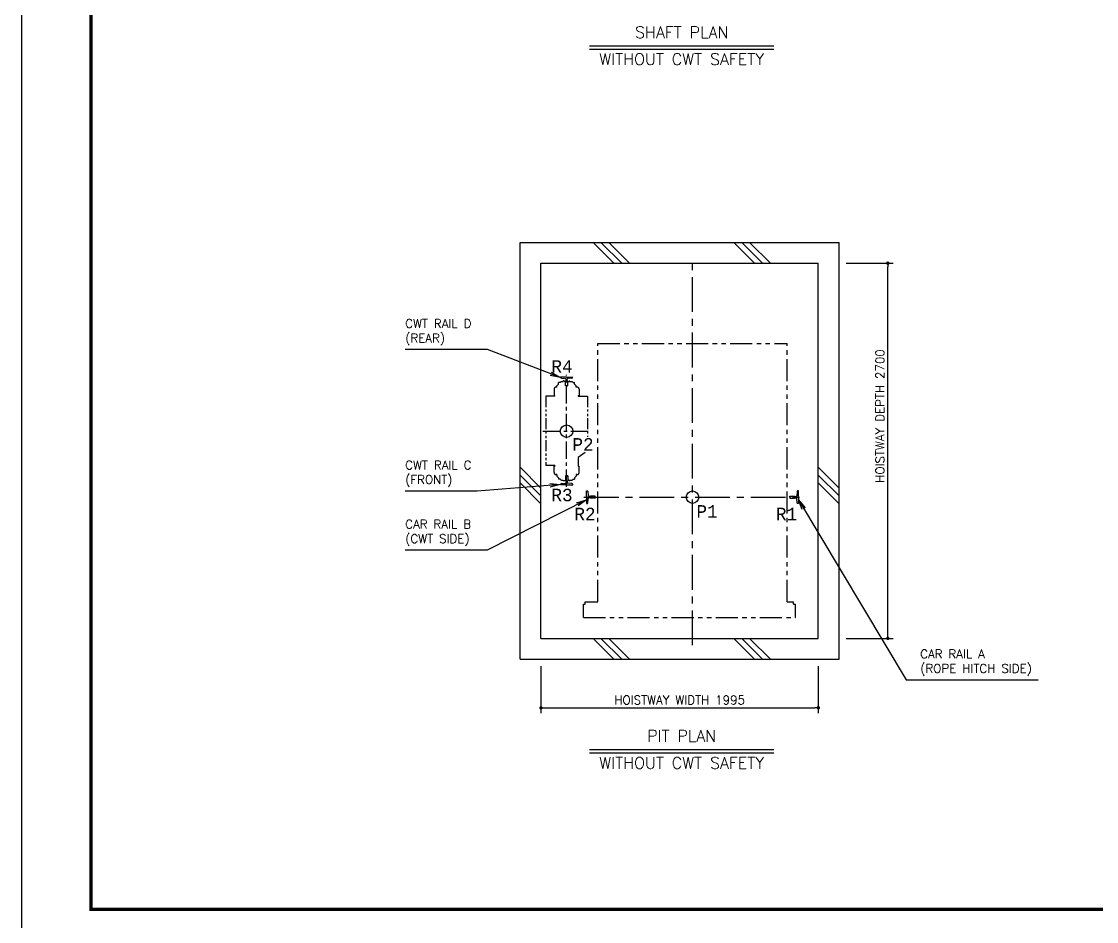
# Model space of a CAD drawing. Header units: millimetres. Extents: x -106996 to 276536, y -21995 to 37993.
# Drawn here: x -21000 to -13266, y -14588 to -8110 of the extents above; entities that cross this region are included whole.
import ezdxf
from ezdxf.enums import TextEntityAlignment as Align

# ---------------------------------------------------------------- set-up
doc = ezdxf.new("R2010")
doc.units = ezdxf.units.MM
doc.header["$LTSCALE"] = 100
doc.linetypes.add('CENTERX2', pattern=[4, 2.5, -0.5, 0.5, -0.5])
doc.linetypes.add('PHANTOM2', pattern=[31.75, 15.875, -3.175, 3.175, -3.175, 3.175, -3.175])
doc.layers.get('0').update_dxf_attribs({"color": 3})
for name, color, linetype in [('BUFFER', 3, 'Continuous'), ('BUILDING', 3, 'Continuous'), ('CENTER-LINE', 7, 'CENTERX2'), ('DIM', 2, 'Continuous'), ('FRAME', 5, 'Continuous'), ('OTHERS', 4, 'Continuous'), ('W-DASHED-LINE', 111, 'PHANTOM2')]:
    doc.layers.add(name, color=color, linetype=linetype)
doc.styles.get("Standard").update_dxf_attribs({"font": 'romans.shx', "bigfont": 'bigfont.shx'})
doc.styles.add('STYLE1', font='monos.ttf')
doc.dimstyles.new('1-50IN', dxfattribs={"dimscale": 25, "dimtxt": 2.5, "dimasz": 1, "dimexe": 1.5, "dimexo": 2, "dimgap": 1, "dimtad": 3, "dimdsep": 46, "dimtxsty": 'Standard', "dimblk1": 'DOT', "dimblk2": 'DOT', "dimsah": 1, "dimcen": 0.09, "dimclrd": 256, "dimclre": 256, "dimclrt": 256, "dimadec": 0, "dimazin": 0, "dimtfac": 1, "dimtmove": 0, "dimatfit": 3, "dimldrblk": 'DOT', "dimfxl": 0, "dimtolj": 1, "dimtzin": 0, "dimarcsym": 0})
doc.dimstyles.new('1-50IN-ARROW', dxfattribs={"dimscale": 25, "dimtxt": 2.5, "dimasz": 3, "dimexe": 1.5, "dimexo": 2, "dimgap": 1, "dimtad": 3, "dimdsep": 46, "dimtxsty": 'Standard', "dimblk1": 'OPEN', "dimblk2": 'OPEN', "dimsah": 1, "dimcen": 0.09, "dimclrd": 256, "dimclre": 256, "dimclrt": 256, "dimadec": 0, "dimazin": 0, "dimtfac": 1, "dimtmove": 0, "dimatfit": 3, "dimldrblk": 'OPEN', "dimfxl": 0, "dimtolj": 1, "dimtzin": 0, "dimarcsym": 0})

# ---------------------------------------------------------------- blocks, each defined once
blk = doc.blocks.new('SHAFT_PLAN_O')
at = {"layer": 'DIM'}
for p, q in [((-663.7, 25), (663.7, 25)), ((-663.7, 0), (663.7, 0))]:
    blk.add_line(p, q, dxfattribs=at)
blk.add_text('SHAFT PLAN', height=83.33, rotation=0, dxfattribs=at).set_placement((0, 55), align=Align.BOTTOM_CENTER)
blk.add_text('WITHOUT CWT SAFETY', height=83.333, rotation=0, dxfattribs=at).set_placement((0, -30), align=Align.TOP_CENTER)
blk = doc.blocks.new('BUFFER')
at = {"layer": 'BUFFER'}
blk.add_circle((-0.4, 0), 45, dxfattribs=at)
blk = doc.blocks.new('RAIL2')
at = {"layer": 'OTHERS'}
for p, q in [((-62, 0), (-62, 44.5)), ((-62, 44.5), (-55.9, 44.5)), ((-62, 0), (-62, -44.5)), ((-54, 42.7), (-51.3, 8.6)), ((-37.3, 4), (-46.3, 4)), ((-33.4, 7.9), (-37.3, 4)), ((-1, 7.9), (-33.4, 7.9)), ((-1, 7.9), (0, 6.9)), ((0, 0), (0, 6.9)), ((0, 0), (0, -6.9)), ((-62, -44.5), (-55.9, -44.5)), ((-54, -42.7), (-51.3, -8.6)), ((-37.3, -4), (-46.3, -4)), ((-33.4, -7.9), (-37.3, -4)), ((-1, -7.9), (-33.4, -7.9)), ((-1, -7.9), (0, -6.9))]:
    blk.add_line(p, q, dxfattribs=at)
for centre, radius, start, end in [((-55.9, 42.5), 2, 4.51769, 90), ((-46.3, 9), 5, 184.51769, 270), ((-55.9, -42.5), 2, 270, 355.48231), ((-46.3, -9), 5, 90, 175.48231)]:
    blk.add_arc(centre, radius, start, end, dxfattribs=at)
blk = doc.blocks.new('PCWT_A03')
at = {"layer": 'BUFFER'}
blk.add_circle((0, 0), 45, dxfattribs=at)
at = {"layer": 'OTHERS'}
for p, q in [((0, 389), (-44.5, 389)), ((0, 389), (44.5, 389)), ((-37.1, 380.5), (-8.6, 378.3)), ((-7.9, 360.4), (-4, 364.4)), ((-7.9, 328), (-7.9, 360.4)), ((-7.9, 328), (-6.9, 327)), ((0, 327), (-6.9, 327)), ((-4, 364.4), (-4, 373.3)), ((0, 327), (6.9, 327)), ((4, 364.4), (4, 373.3)), ((7.9, 360.4), (4, 364.4)), ((7.9, 328), (6.9, 327)), ((7.9, 328), (7.9, 360.4)), ((37.1, 380.5), (8.6, 378.3)), ((0, -385), (-44.5, -385)), ((-37.1, -376.5), (-8.6, -374.2)), ((-7.9, -324), (-6.9, -323)), ((-7.9, -324), (-7.9, -356.4)), ((-7.9, -356.4), (-4, -360.3)), ((0, -323), (-6.9, -323)), ((-4, -360.3), (-4, -369.2)), ((0, -323), (6.9, -323)), ((0, -385), (44.5, -385)), ((7.9, -356.4), (4, -360.3)), ((4, -360.3), (4, -369.2)), ((7.9, -324), (6.9, -323)), ((7.9, -324), (7.9, -356.4)), ((37.1, -376.5), (8.6, -374.2))]:
    blk.add_line(p, q, dxfattribs=at)
for centre, radius, start, end in [((-36.5, 388.5), 8, 180, 265.48231), ((36.5, 388.5), 8, 274.51769, 0), ((-9, 373.3), 5, 0, 85.48231), ((9, 373.3), 5, 94.51769, 180), ((-36.5, -384.5), 8, 94.51769, 180), ((-9, -369.2), 5, 274.51769, 0), ((9, -369.2), 5, 180, 265.48231), ((36.5, -384.5), 8, 0, 85.48231)]:
    blk.add_arc(centre, radius, start, end, dxfattribs=at)
at = {"layer": 'W-DASHED-LINE', "ltscale": 0.05}
for p, q in [((-44.5, 389), (-44.5, 388.5)), ((44.5, 389), (44.5, 388.5)), ((-70, 317), (-75, 317)), ((-57.5, 339.5), (-70, 327)), ((-70, 317), (-70, 327)), ((-47, 350), (-57.5, 350)), ((-57.5, 339.5), (-57.5, 350)), ((-40, 357), (-47, 350)), ((-40, 357), (-24.5, 357)), ((-24.5, 357), (-24.5, 362)), ((-18.5, 362), (-24.5, 362)), ((-18.5, 359), (-18.5, 362)), ((-18.5, 359), (-8.5, 359)), ((-8.5, 326), (-8.5, 359)), ((8.5, 326), (-8.5, 326)), ((8.5, 326), (8.5, 356)), ((14.9, 356), (8.5, 356)), ((18.5, 356), (14.9, 356)), ((18.5, 356), (18.5, 361)), ((24.5, 361), (18.5, 361)), ((24.5, 357), (24.5, 361)), ((24.5, 357), (40, 357)), ((40, 357), (47, 350)), ((47, 350), (57.5, 350)), ((57.5, 339.5), (57.5, 350)), ((57.5, 339.5), (70, 327)), ((70, 317), (70, 327)), ((75, 317), (70, 317)), ((-150, 252), (-150, -248)), ((-84, 252), (-150, 252)), ((-90, 302), (-90, 257)), ((-90, 257), (-84, 257)), ((-84, 252), (-90, 252)), ((-84, 252), (-84, 257)), ((84, 257), (90, 257)), ((84, 257), (84, 252)), ((84, 252), (150, 252)), ((90, 302), (90, 257)), ((150, 252), (150, -40.4)), ((134.8, -153.9), (84, -190.1)), ((84, -190.1), (84, -253)), ((-84, -248), (-150, -248)), ((-84, -248), (-90, -248)), ((-90, -253), (-84, -253)), ((-90, -298), (-90, -253)), ((-84, -248), (-84, -253)), ((84, -253), (90, -253)), ((90, -298), (90, -253)), ((-70, -313), (-75, -313)), ((-70, -313), (-70, -323)), ((-57.5, -335.5), (-70, -323)), ((-57.5, -335.5), (-57.5, -346)), ((-47, -346), (-57.5, -346)), ((-40, -353), (-47, -346)), ((-44.5, -385), (-44.5, -384.5)), ((-40, -353), (-24.5, -353)), ((-24.5, -353), (-24.5, -358)), ((-18.5, -358), (-24.5, -358)), ((-18.5, -355), (-18.5, -358)), ((-18.5, -355), (-8.5, -355)), ((-8.5, -322), (-8.5, -355)), ((8.5, -322), (-8.5, -322)), ((8.5, -322), (8.5, -352)), ((14.9, -352), (8.5, -352)), ((18.5, -352), (14.9, -352)), ((18.5, -352), (18.5, -357)), ((24.5, -357), (18.5, -357)), ((24.5, -353), (40, -353)), ((24.5, -353), (24.5, -357)), ((40, -353), (47, -346)), ((44.5, -385), (44.5, -384.5)), ((47, -346), (57.5, -346)), ((57.5, -335.5), (70, -323)), ((57.5, -335.5), (57.5, -346)), ((75, -313), (70, -313)), ((70, -313), (70, -323))]:
    blk.add_line(p, q, dxfattribs=at)
for centre, start, end in [((-75, 302), 90, 180), ((75, 302), 0, 90), ((-75, -298), 180, 199.47122), ((-75, -298), 199.47122, 270), ((75, -298), 270, 340.52878), ((75, -298), 340.52878, 0)]:
    blk.add_arc(centre, 15, start, end, dxfattribs=at)
blk = doc.blocks.new('_OPEN')
at = {"color": 0, "linetype": 'ByBlock'}
for p, q in [((-1, 0.17), (0, 0)), ((0, 0), (-1, -0.17)), ((0, 0), (-1, 0))]:
    blk.add_line(p, q, dxfattribs=at)
blk = doc.blocks.new('_DOT')
at = {"color": 0, "linetype": 'ByBlock'}
blk.add_line((-0.5, 0), (-1, 0), dxfattribs=at)
at = {"color": 0, "linetype": 'ByBlock', "const_width": 0.5}
blk.add_lwpolyline([(-0.25, 0, 1), (0.25, 0, 1)], format="xyb", close=True, dxfattribs=at)
blk = doc.blocks.new('*D181')
at = {"layer": 'DEFPOINTS', "color": 0, "transparency": 16777216}
for p in [(-17262.5, -12700), (-15267.5, -12700), (-15267.5, -13050)]:
    blk.add_point(p, dxfattribs=at)
at = {"layer": 'DIM', "lineweight": -2, "transparency": 16777216}
for p, q in [((-17262.5, -12750), (-17262.5, -13087.5)), ((-15267.5, -12750), (-15267.5, -13087.5)), ((-17237.5, -13050), (-15292.5, -13050))]:
    blk.add_line(p, q, dxfattribs=at)
at = {"layer": 'DIM', "lineweight": -2, "transparency": 16777216, "xscale": 25, "yscale": 25, "zscale": 25, "rotation": 180}
blk.add_blockref('_DOT', (-17262.5, -13050), dxfattribs=at)
at = {"layer": 'DIM', "lineweight": -2, "transparency": 16777216, "xscale": 25, "yscale": 25, "zscale": 25}
blk.add_blockref('_DOT', (-15267.5, -13050), dxfattribs=at)
at = {"layer": 'DIM', "transparency": 16777216, "insert": (-16265, -12993.8), "char_height": 62.5, "attachment_point": 5}
blk.add_mtext('\\A1;HOISTWAY WIDTH 1995', dxfattribs=at)
blk = doc.blocks.new('*D182')
at = {"layer": 'DEFPOINTS', "color": 0, "transparency": 16777216}
for p in [(-15117.5, -9850), (-14767.5, -9850), (-15117.5, -12550)]:
    blk.add_point(p, dxfattribs=at)
at = {"layer": 'DIM', "lineweight": -2, "transparency": 16777216}
for p, q in [((-15067.5, -9850), (-14730, -9850)), ((-14767.5, -12525), (-14767.5, -9875)), ((-15067.5, -12550), (-14730, -12550))]:
    blk.add_line(p, q, dxfattribs=at)
at = {"layer": 'DIM', "lineweight": -2, "transparency": 16777216, "xscale": 25, "yscale": 25, "zscale": 25}
for p, rotation in [((-14767.5, -9850), 90), ((-14767.5, -12550), 270)]:
    blk.add_blockref('_DOT', p, dxfattribs=dict(at, rotation=rotation))
at = {"layer": 'DIM', "transparency": 16777216, "insert": (-14823.7, -10950), "char_height": 62.5, "attachment_point": 5, "rotation": 90}
blk.add_mtext('\\A1;HOISTWAY DEPTH 2700', dxfattribs=at)
blk = doc.blocks.new('PIT_PLAN_O')
at = {"layer": 'DIM'}
for p, q in [((-663.7, 25), (663.7, 25)), ((-663.7, 0), (663.7, 0))]:
    blk.add_line(p, q, dxfattribs=at)
blk.add_text('PIT PLAN', height=83.33, rotation=0, dxfattribs=at).set_placement((0, 56.2), align=Align.BOTTOM_CENTER)
blk.add_text('WITHOUT CWT SAFETY', height=83.333, rotation=0, dxfattribs=at).set_placement((0, -30), align=Align.TOP_CENTER)

msp = doc.modelspace()

# ---------------------------------------------------------------- linework, layer by layer
at = {"layer": 'BUILDING'}
for p, q in [((-17412.4999907, -9700.0000086), (-15117.4999907, -9700.0000086)), ((-17412.4999907, -12700.0000086), (-17412.4999907, -9700.0000086)), ((-16737.8199907, -9850.0000086), (-16887.8199907, -9700.0000086)), ((-16681.2499907, -9850.0000086), (-16831.2499907, -9700.0000086)), ((-16624.6799907, -9850.0000086), (-16774.6799907, -9700.0000086)), ((-15725.3199907, -9850.0000086), (-15875.3199907, -9700.0000086)), ((-15668.7499907, -9850.0000086), (-15818.7499907, -9700.0000086)), ((-15612.1799907, -9850.0000086), (-15762.1799907, -9700.0000086)), ((-15117.4999907, -12700.0000086), (-15117.4999907, -9700.0000086)), ((-17262.4999907, -9850.0000086), (-15267.4999907, -9850.0000086)), ((-17262.4999907, -12550.0000086), (-17262.4999907, -9850.0000086)), ((-15267.4999907, -12550.0000086), (-15267.4999907, -9850.0000086)), ((-17412.4999907, -11318.4300086), (-17262.4999907, -11468.4300086)), ((-15267.4999907, -11318.4300086), (-15117.4999907, -11468.4300086)), ((-17412.4999907, -11375.0000086), (-17262.4999907, -11525.0000086)), ((-17412.4999907, -11431.5700086), (-17262.4999907, -11581.5700086)), ((-15267.4999907, -11375.0000086), (-15117.4999907, -11525.0000086)), ((-15267.4999907, -11431.5700086), (-15117.4999907, -11581.5700086)), ((-17262.4999907, -12550.0000086), (-15267.4999907, -12550.0000086)), ((-16737.8199907, -12700.0000086), (-16887.8199907, -12550.0000086)), ((-16681.2499907, -12700.0000086), (-16831.2499907, -12550.0000086)), ((-16624.6799907, -12700.0000086), (-16774.6799907, -12550.0000086)), ((-15725.3199907, -12700.0000086), (-15875.3199907, -12550.0000086)), ((-15668.7499907, -12700.0000086), (-15818.7499907, -12550.0000086)), ((-15612.1799907, -12700.0000086), (-15762.1799907, -12550.0000086)), ((-17412.4999907, -12700.0000086), (-15117.4999907, -12700.0000086))]:
    msp.add_line(p, q, dxfattribs=at)
at = {"layer": 'CENTER-LINE'}
for p, q in [((-16172.4999907, -12600.0000086), (-16172.4999907, -9800.0000086)), ((-16953.4999907, -11534.0000086), (-15391.4999907, -11534.0000086))]:
    msp.add_line(p, q, dxfattribs=at)
at = {"layer": 'CENTER-LINE', "ltscale": 0.5}
for p, q in [((-17078.4999907, -11459.0000086), (-17078.4999907, -10653.0000086)), ((-17248.4999907, -11059.0000086), (-16908.4999907, -11059.0000086))]:
    msp.add_line(p, q, dxfattribs=at)
at = {"layer": 'DEFPOINTS'}
msp.add_lwpolyline([(-20999.9999907, -15000.0000086), (0.0000093, -15000.0000086), (0.0000093, -0.0000086), (-20999.9999907, -0.0000086)], close=True, dxfattribs=at)
at = {"layer": 'FRAME', "const_width": 25}
msp.add_lwpolyline([(-20499.9999907, -14500.0000086), (-499.9999907, -14500.0000086), (-499.9999907, -500.0000086), (-20499.9999907, -500.0000086)], close=True, dxfattribs=at)
at = {"layer": 'W-DASHED-LINE', "ltscale": 0.1}
for p, q in [((-16853.4999907, -10429.0000086), (-15491.4999907, -10429.0000086)), ((-16853.4999907, -12286.5000086), (-16853.4999907, -10429.0000086)), ((-15491.4999907, -12286.5000086), (-15491.4999907, -10429.0000086)), ((-16944.4999907, -12286.5000086), (-16853.4999907, -12286.5000086)), ((-16944.4999907, -12304.0000086), (-16944.4999907, -12286.5000086)), ((-15491.4999907, -12286.5000086), (-15445.4999907, -12286.5000086)), ((-15445.4999907, -12304.0000086), (-15445.4999907, -12286.5000086)), ((-16957.4999907, -12304.0000086), (-16944.4999907, -12304.0000086)), ((-16957.4999907, -12400.0000086), (-16957.4999907, -12304.0000086)), ((-15445.4999907, -12304.0000086), (-15432.4999907, -12304.0000086)), ((-15432.4999907, -12400.0000086), (-15432.4999907, -12304.0000086)), ((-16957.4999907, -12400.0000086), (-15432.4999907, -12400.0000086))]:
    msp.add_line(p, q, dxfattribs=at)

# ---------------------------------------------------------------- block references
at = {"layer": 'BUFFER'}
msp.add_blockref('BUFFER', (-16172.4999907, -11534.0000086), dxfattribs=at)
at = {"layer": 'DIM'}
for name, p in [('SHAFT_PLAN_O', (-16249.9999907, -8310.0000086)), ('PIT_PLAN_O', (-16249.9999907, -13375.0000086))]:
    msp.add_blockref(name, p, dxfattribs=at)
at = {"layer": 'OTHERS'}
msp.add_blockref('RAIL2', (-16872.4999907, -11534.0000086), dxfattribs=at)
at = {"layer": 'OTHERS', "rotation": 180}
msp.add_blockref('RAIL2', (-15472.4999907, -11534.0000086), dxfattribs=at)
at = {"layer": 'W-DASHED-LINE'}
msp.add_blockref('PCWT_A03', (-17078.4999907, -11059.0000086), dxfattribs=at)

# ---------------------------------------------------------------- texts
at = {"layer": 'DIM', "style": 'STYLE1'}
for s, p in [('R4', (-17187.4227907, -10638.5666086)), ('P2', (-17036.4170907, -11199.1193086)), ('R3', (-17187.4227907, -11563.2729086)), ('P1', (-16144.1496907, -11681.4410086)), ('R2', (-17022.3678907, -11700.4538086)), ('R1', (-15572.4999907, -11700.0712086))]:
    msp.add_text(s, height=90, dxfattribs=at).set_placement(p)
at = {"layer": 'DIM', "char_height": 62.5, "attachment_point": 4}
for s, insert in [('CWT RAIL D\\P(REAR)', (-18239.4999907, -10347.0000086)), ('CWT RAIL C\\P(FRONT)', (-18239.4999907, -11365.4500086)), ('CAR RAIL B\\P(CWT SIDE)', (-18239.4999907, -11791.0000086)), ('CAR RAIL A\\P(ROPE HITCH SIDE)', (-14534.4999907, -12725.0000086))]:
    msp.add_mtext(s, dxfattribs=dict(at, insert=insert))

# ---------------------------------------------------------------- dimensions: what is measured, and where the dimension line sits
at = {"layer": 'DIM'}
dim = msp.add_linear_dim(base=(-14767.4999907, -9850.0000086), p1=(-15117.4999907, -12550.0000086), p2=(-15117.4999907, -9850.0000086), angle=90, text='HOISTWAY DEPTH <>', dimstyle='1-50IN', override={"dimpost": '\\X'}, dxfattribs=at)
dim.commit()
dim.dimension.update_dxf_attribs({"geometry": '*D182', "text_midpoint": (-14767.4999907, -10950.0000086), "dimtype": 160})
dim = msp.add_linear_dim(base=(-15267.4999907, -13050.0000086), p1=(-17262.4999907, -12700.0000086), p2=(-15267.4999907, -12700.0000086), text='HOISTWAY WIDTH <>', dimstyle='1-50IN', override={"dimpost": '\\X'}, dxfattribs=at)
dim.commit()
dim.dimension.update_dxf_attribs({"geometry": '*D181', "text_midpoint": (-16264.9999907, -12993.7500086)})

# ---------------------------------------------------------------- leaders
at = {"layer": 'DIM', "annotation_type": 0, "has_hookline": 1}
for points, hookline_direction, text_width in [([(-17122.9999907, -10672.0000086), (-17647.8333241, -10471.7023895), (-17722.8333241, -10471.7023895)], 1, 491.6666667), ([(-17122.9999907, -11443.4500086), (-17722.8333241, -11490.1523895)], 1, 491.6666667), ([(-16934.4999907, -11552.0000086), (-17650.8095145, -11915.7023895), (-17725.8095145, -11915.7023895)], 1, 488.6904762), ([(-15410.4999907, -11553.0000086), (-14634.4999907, -12849.7023895), (-14559.4999907, -12849.7023895)], 0, 848.8095238)]:
    msp.add_leader(points, dimstyle='1-50IN-ARROW', dxfattribs=dict(at, hookline_direction=hookline_direction, text_width=text_width))

doc.saveas('drawing.dxf')
